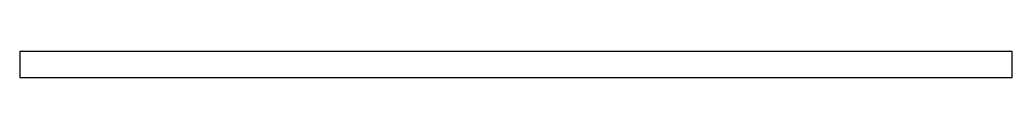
# Model space of a CAD drawing. Header units: millimetres. Extents: x 0 to 2420, y -32 to 32.
import ezdxf

# ---------------------------------------------------------------- set-up
doc = ezdxf.new("R2010")
doc.units = ezdxf.units.MM
doc.layers.add('KwikScaf Matrix', color=7, linetype='Continuous')

msp = doc.modelspace()

# ---------------------------------------------------------------- linework, layer by layer
at = {"layer": 'KwikScaf Matrix'}
msp.add_lwpolyline([(0, -32), (2420, -32), (2420, 32), (0, 32)], close=True, dxfattribs=at)

doc.saveas('drawing.dxf')
